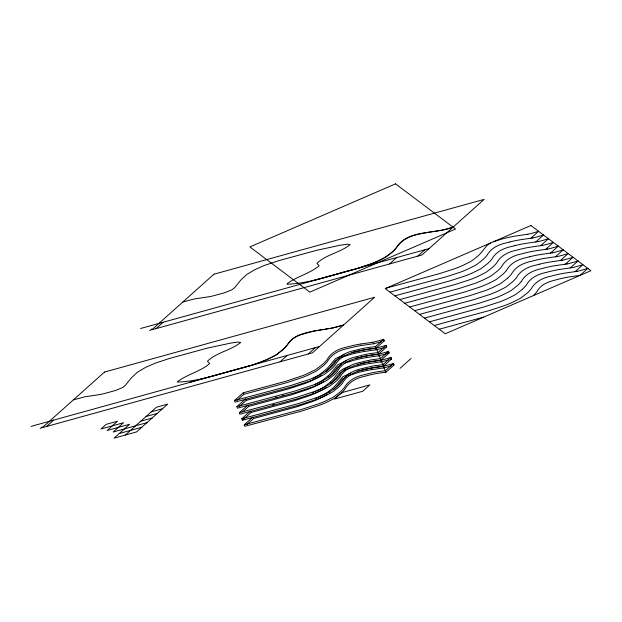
<?xml version="1.0" encoding="UTF-8"?>
<svg xmlns="http://www.w3.org/2000/svg" width="622" height="622" viewBox="0 0 622 622"><rect width="100%" height="100%" fill="white"/><g stroke="black" fill="none" stroke-linecap="round" stroke-linejoin="round"><path stroke-width="0.93" d="M506.495 270.43C510.654 262.779 518.694 259.149 526.92 257.492A60.241 12.215 -22 0 1 529.61 256.785M521.267 281.564C525.427 273.905 533.458 270.275 541.692 268.626A60.241 12.215 -22 0 1 544.382 267.919A51.315 10.403 -22 0 1 555.267 265.672L567.225 263.899M507.661 278.127L501.371 283.033A18.489 3.748 -22 0 1 499.287 284.262L492.352 287.691A27.236 5.52 -22 0 1 484.701 290.824L468.902 295.924L414.586 310.697M522.426 289.261L516.143 294.159A18.489 3.748 -22 0 1 514.06 295.388L507.117 298.824A27.236 5.52 -22 0 1 499.474 301.958L483.675 307.05L429.359 321.823M328.043 375.968L321.753 380.874A18.901 3.833 -22 0 1 319.692 382.095L314.685 384.66M330.484 382.017L324.194 386.923A18.901 3.833 -22 0 1 322.134 388.144L318.029 390.274M40.212 428.636L42.156 426.894M149.692 330.772L151.636 329.038M46.494 426.498L53.616 420.13M155.966 328.634L163.096 322.266M125.325 435.035L156.425 407.239L167.683 404.121L136.583 431.917L114.067 438.152L129.617 424.251L107.101 430.494L117.465 421.226L106.206 424.344L101.021 428.978L123.537 422.742L113.173 432.002L146.947 422.649M372.78 342.302A41.728 8.459 -22 0 0 383.681 339.262L384.264 340.809L376.162 348.048L368.659 349.043A50.833 10.31 -22 0 0 358.474 351.181A60.233 12.215 -22 0 0 355.776 351.889C347.263 353.483 339.293 357.51 334.978 365.269A115.498 23.418 -22 0 1 331.588 368.815L325.298 373.721A18.901 3.833 -22 0 1 323.238 374.942L316.388 378.347A25.829 5.24 -22 0 1 310.533 380.796L292.464 386.713L235.062 402.115L234.455 400.607L243.155 392.832L243.77 394.34L237.075 400.319M280.11 361.786L287.232 355.419M389.582 263.93L396.712 257.562M371.116 355.084A50.833 10.31 -22 0 0 360.915 357.222A60.233 12.215 -22 0 0 358.218 357.938C349.712 359.524 341.742 363.551 337.427 371.318A115.498 23.418 -22 0 1 334.03 374.864L327.74 379.77A18.901 3.833 -22 0 1 325.679 380.991L318.829 384.396A25.829 5.24 -22 0 1 312.983 386.845L294.906 392.754L237.511 408.164L236.896 406.656L245.597 398.873L246.211 400.389L239.517 406.368M239.338 412.705L296.741 397.295L314.81 391.378A25.829 5.24 -22 0 0 320.664 388.937L327.514 385.523A18.901 3.833 -22 0 0 329.574 384.303L335.864 379.397A115.498 23.418 -22 0 0 339.254 375.851C343.577 368.092 351.539 364.064 360.052 362.478A60.233 12.215 -22 0 1 362.743 361.771A50.833 10.31 -22 0 1 372.951 359.617L380.439 358.637L388.54 351.391L389.154 352.907L381.053 360.146L373.55 361.141A50.833 10.31 -22 0 0 363.365 363.271A60.233 12.215 -22 0 0 360.667 363.987C352.153 365.573 344.184 369.6 339.869 377.367A115.498 23.418 -22 0 1 336.479 380.913L330.181 385.819A18.901 3.833 -22 0 1 328.121 387.032L321.271 390.445A25.829 5.24 -22 0 1 315.424 392.894L297.347 398.803L239.952 414.213L239.338 412.705L247.369 405.521M242.627 411.818L248.652 406.438L248.046 404.922M308.255 353.996L315.385 347.628M417.735 256.132L424.857 249.764M380.112 360.449A41.728 8.459 -22 0 0 391.013 357.409L391.596 358.956L383.494 366.195L375.991 367.19A50.833 10.31 -22 0 0 365.806 369.32A60.233 12.215 -22 0 0 363.108 370.036C354.594 371.622 346.625 375.649 342.31 383.409A115.498 23.418 -22 0 1 338.92 386.962L332.63 391.86A18.901 3.833 -22 0 1 330.57 393.081L323.72 396.494A25.829 5.24 -22 0 1 317.865 398.935L299.796 404.852L242.393 420.262L241.787 418.754L249.819 411.57M242.393 420.262L251.094 412.487L250.487 410.971M382.553 366.49A41.728 8.459 -22 0 0 393.454 363.458L394.037 365.005L385.935 372.244L378.433 373.231A50.833 10.31 -22 0 0 368.247 375.369A60.233 12.215 -22 0 0 365.549 376.085C357.044 377.671 349.074 381.698 344.751 389.458A116.112 23.543 -22 0 1 341.696 392.692L335.071 397.909A18.901 3.833 -22 0 1 333.011 399.13L326.161 402.543A25.829 5.24 -22 0 1 320.307 404.984L302.238 410.901L244.843 426.311L244.228 424.795L252.929 417.02L253.543 418.536L246.848 424.515M234.455 400.607L291.85 385.197L309.927 379.28A25.829 5.24 -22 0 0 315.774 376.839L322.624 373.425A18.901 3.833 -22 0 0 324.684 372.205L330.974 367.307A115.498 23.418 -22 0 0 334.364 363.753C338.687 355.994 346.656 351.966 355.17 350.38A60.233 12.215 -22 0 1 357.86 349.673A50.833 10.31 -22 0 1 368.061 347.527L375.556 346.54L383.657 339.301M371.109 355.092L378.611 354.097L386.713 346.858L386.099 345.342L377.997 352.588L370.494 353.576A50.833 10.31 -22 0 0 360.309 355.714A60.233 12.215 -22 0 0 357.611 356.429C349.097 358.015 341.128 362.043 336.813 369.802A115.498 23.418 -22 0 1 333.423 373.348L327.133 378.254A18.901 3.833 -22 0 1 325.073 379.474L318.223 382.888A25.829 5.24 -22 0 1 312.368 385.329L294.292 391.246L236.896 406.656M390.989 357.44L382.888 364.686L375.385 365.674M530.745 238.327L538.613 231.298A41.728 8.459 -22 0 1 527.736 234.3M393.431 363.489L385.329 370.735L377.826 371.723A50.833 10.31 -22 0 0 367.641 373.861A60.233 12.215 -22 0 0 364.943 374.568C356.429 376.162 348.46 380.19 344.145 387.949A115.498 23.418 -22 0 1 340.755 391.495L334.457 396.401A18.901 3.833 -22 0 1 332.397 397.621L325.547 401.027A25.829 5.24 -22 0 1 319.7 403.476L301.623 409.393L244.228 424.795M535.666 242.036L543.535 235.007A41.728 8.459 -22 0 1 532.665 238.008M400.016 368.348L411.025 358.505M540.596 245.744L548.456 238.716M545.517 249.453L553.378 242.424A41.728 8.459 -22 0 1 542.508 245.426M550.439 253.162L558.307 246.133M555.36 256.87L563.229 249.842M560.29 260.587L568.15 253.551A41.728 8.459 -22 0 1 557.281 256.559M565.211 264.296L573.072 257.267A41.728 8.459 -22 0 1 562.202 260.268M570.133 268.004L578.001 260.976M575.055 271.713L582.923 264.684A41.728 8.459 -22 0 1 572.046 267.685M587.844 268.393L579.976 275.422L570.024 276.806A51.315 10.403 -22 0 0 559.162 279.037A60.241 12.215 -22 0 0 556.457 279.752C548.923 281.541 540.829 284.254 536.973 291.547A132.906 26.948 -22 0 1 533.373 295.613M329.458 393.003L329.948 392.637M321.076 375.587L321.613 375.221M322.958 382.009L323.518 381.636M325.959 387.685L324.808 388.431A18.901 3.833 -22 0 1 322.748 389.652L314.95 393.485A26.085 5.287 -22 0 1 310.051 395.506L293.677 400.941L251.218 412.448M319.918 376.341L320.509 375.96M327.841 394.107L327.25 394.48A18.901 3.833 -22 0 1 325.189 395.701L317.399 399.534A26.085 5.287 -22 0 1 312.493 401.555L296.126 406.99L253.659 418.497M490.641 242.953L486.816 245.62L481.879 251.887A121.5 24.639 -22 0 1 478.124 255.867L471.834 260.773A18.489 3.748 -22 0 1 469.75 262.002L462.807 265.438A27.236 5.52 -22 0 1 455.164 268.564L439.365 273.664L386.596 288.009M341.315 364.492L337.396 367.198L332.428 373.495A117.379 23.799 -22 0 1 328.991 377.165M313.138 378.184L317.251 376.046A18.901 3.833 -22 0 0 319.311 374.825L325.601 369.927A117.379 23.799 -22 0 0 329.365 365.93L335.515 358.622L344.052 354.688M339.488 358.155L334.947 361.149L329.987 367.447A117.379 23.799 -22 0 1 326.216 371.435M344.378 370.253L339.837 373.247L334.869 379.537A117.379 23.799 -22 0 1 331.923 382.724M346.819 376.294L342.279 379.296L337.311 385.586A117.379 23.799 -22 0 1 333.548 389.574M318.658 397.178L324.583 394.192A18.901 3.833 -22 0 0 326.643 392.972L332.925 388.066A117.379 23.799 -22 0 0 336.696 384.077L342.846 376.761L350.575 373.099M315.284 391.549L316.217 391.129M345.031 369.958L345.723 369.67M340.833 357.58L350.404 354.509A60.233 12.215 -22 0 1 353.094 353.801A51.315 10.403 -22 0 1 363.979 351.554L375.937 349.789M348.164 375.719L357.736 372.656A60.233 12.215 -22 0 1 360.426 371.948A51.315 10.403 -22 0 1 371.311 369.693M493.503 241.717L501.309 239.221A54.308 11.009 -22 0 1 502.506 238.895A60.427 12.253 -22 0 1 504.994 238.242A51.315 10.403 -22 0 1 515.879 235.995L527.837 234.222M343.997 363.341L352.845 360.558A60.233 12.215 -22 0 1 355.535 359.85A51.315 10.403 -22 0 1 366.42 357.603M346.438 369.39L355.286 366.607A60.233 12.215 -22 0 1 357.977 365.899M344.899 361.273L337.528 365.005L331.814 371.979A117.379 23.799 -22 0 1 328.051 375.968M345.692 361.001L346.493 360.737M252.952 364.803L260.12 362.307A27.236 5.52 -22 0 0 267.771 359.174L276.168 354.89L283.08 349.603A117.791 23.885 -22 0 0 284.371 348.328L292.169 338.982L298.412 335.468L313.441 331.129L331.907 328.144L343.569 325.034L333.719 327.763L325.423 329.131M349.758 366.521C342.986 367.835 337.785 372.314 334.263 378.028A117.379 23.799 -22 0 1 330.492 382.017M182.837 302.012L194.507 298.902L208.37 296.857A48.85 9.905 -22 0 0 212.973 295.909L224.884 292.667L231.913 289.759L234.595 287.722L241.157 279.636L246.911 274.388L254.981 269.583L264.459 265.423L278.765 260.657L316.474 250.347L340.428 245.185L347.395 244.197L350.186 244.602C340.312 252.555 326.146 254.491 316.909 263.347L319.133 265.788C309.81 273.571 297.199 276.362 287.387 283.5L287.061 284.207C309.725 283.438 331.814 275.017 353.794 269.481M358.653 268.113C372.337 263.635 387.374 259.063 396.688 247.315A165.911 33.642 -22 0 0 397.753 245.978C410.357 229.331 435.369 234.315 453.049 227.17L443.198 229.899L434.895 231.275M73.365 399.868L85.027 396.758L98.89 394.713A48.85 9.905 -22 0 0 103.493 393.773L115.412 390.53L122.441 387.615L125.123 385.578L131.685 377.5L137.439 372.244L145.501 367.439L154.987 363.279L169.293 358.513L206.994 348.203L230.956 343.041L237.923 342.053L240.714 342.458C230.84 350.419 216.674 352.347 207.437 361.211L209.653 363.652C200.331 371.435 187.727 374.226 177.908 381.356L177.589 382.071C199.133 381.426 220.141 373.511 241.064 368.302C252.618 365.145 264.156 361.499 274.706 355.737A18.489 3.748 -22 0 0 276.798 354.509L284.371 348.328A123.949 25.137 -22 0 0 286.835 345.622C294.222 332.754 310.829 331.907 323.899 329.326M251.179 365.332L190.005 382.172M355.131 269.155L371.404 263.767A26.085 5.287 -22 0 0 376.403 261.699L384.186 257.881A18.901 3.833 -22 0 0 386.262 256.653L392.544 251.747A112.287 22.773 -22 0 0 393.843 250.472A119.914 24.312 -22 0 0 396.315 247.758C403.694 234.891 420.301 234.051 433.371 231.462M357.176 268.51L312.664 280.67M140.572 328.502L429.079 248.598M389.971 292.146L408.615 286.991M394.892 295.854L449.208 281.082L465.007 275.989A27.236 5.52 -22 0 0 472.658 272.856L479.593 269.419A18.489 3.748 -22 0 0 481.677 268.191L487.967 263.293A121.5 24.639 -22 0 0 491.722 259.304C495.889 251.653 503.913 248.015 512.147 246.366A60.241 12.215 -22 0 1 514.837 245.659M399.814 299.571L454.138 284.79L469.937 279.698A27.236 5.52 -22 0 0 477.579 276.565L484.515 273.128A18.489 3.748 -22 0 0 486.606 271.9L492.888 267.001A121.5 24.639 -22 0 0 496.644 263.013C500.811 255.362 508.843 251.723 517.076 250.075A60.241 12.215 -22 0 1 519.767 249.368A51.315 10.403 -22 0 1 530.652 247.121L542.609 245.356M404.743 303.279L459.059 288.499L474.858 283.407A27.236 5.52 -22 0 0 482.501 280.273L489.436 276.837A18.489 3.748 -22 0 0 491.528 275.608L497.81 270.71A121.5 24.639 -22 0 0 501.565 266.721C505.733 259.071 513.764 255.44 521.998 253.784A60.241 12.215 -22 0 1 524.688 253.076A51.315 10.403 -22 0 1 535.573 250.829L547.531 249.064M409.665 306.988L463.981 292.208L479.78 287.115A27.236 5.52 -22 0 0 487.43 283.982L494.366 280.545A18.489 3.748 -22 0 0 496.449 279.325L502.731 274.419A121.5 24.639 -22 0 0 506.495 270.43M419.508 314.405L473.832 299.633L489.623 294.54A27.236 5.52 -22 0 0 497.273 291.407L504.209 287.97A18.489 3.748 -22 0 0 506.3 286.742L512.582 281.836A121.5 24.639 -22 0 0 516.338 277.855C520.505 270.197 528.537 266.566 536.763 264.918A60.241 12.215 -22 0 1 539.461 264.21M31.1 426.365L319.607 346.454M424.429 318.114L478.753 303.342L494.552 298.249A27.236 5.52 -22 0 0 502.195 295.116L509.13 291.679A18.489 3.748 -22 0 0 511.222 290.451L517.504 285.545A121.5 24.639 -22 0 0 521.259 281.564M434.28 325.531L452.925 320.377M439.202 329.24L483.737 317.103M151.239 411.873L162.498 408.755M146.053 416.507L157.319 413.381M140.875 421.133L152.133 418.015M119.253 433.518L141.769 427.283M408.623 286.991L445.966 276.891L460.086 272.28A27.236 5.52 -22 0 0 467.736 269.147L474.672 265.711A18.489 3.748 -22 0 0 476.755 264.482L483.045 259.584A121.5 24.639 -22 0 0 486.801 255.595C490.968 247.945 498.992 244.306 507.225 242.658A60.241 12.215 -22 0 1 509.916 241.95M452.933 320.377L490.276 310.285L504.395 305.666A27.236 5.52 -22 0 0 512.046 302.533L518.981 299.096A18.489 3.748 -22 0 0 521.065 297.868L527.355 292.97A121.5 24.639 -22 0 0 531.11 288.981C535.278 281.331 543.301 277.692 551.535 276.044A60.241 12.215 -22 0 1 554.225 275.336A51.315 10.403 -22 0 1 565.11 273.089L577.076 271.324M243.272 392.793L285.739 381.286L302.105 375.851A26.085 5.287 -22 0 0 307.011 373.83L314.81 369.997A18.901 3.833 -22 0 0 316.87 368.776L323.152 363.878A117.379 23.799 -22 0 0 326.923 359.889C331.083 352.231 339.114 348.6 347.348 346.952A60.233 12.215 -22 0 1 350.038 346.244A51.315 10.403 -22 0 1 360.923 343.989M243.886 394.309L286.345 382.794L302.72 377.367A26.085 5.287 -22 0 0 307.618 375.338L315.416 371.513A18.901 3.833 -22 0 0 317.477 370.292L323.767 365.386A117.379 23.799 -22 0 0 327.537 361.398C331.697 353.739 339.729 350.116 347.962 348.46A60.233 12.215 -22 0 1 350.652 347.752A51.315 10.403 -22 0 1 361.53 345.505L373.495 343.741M246.328 400.358L288.795 388.843L305.161 383.416A26.085 5.287 -22 0 0 310.067 381.387L317.858 377.562A18.901 3.833 -22 0 0 319.304 376.714M248.769 406.407L291.236 394.892L307.602 389.465A26.085 5.287 -22 0 0 312.508 387.436L320.307 383.603A18.901 3.833 -22 0 0 322.367 382.382M272.545 404.938L274.014 404.541M282.606 395.584L284.098 395.188M275.639 397.411L276.977 397.061M241.787 418.754L299.182 403.344L317.259 397.427A25.829 5.24 -22 0 0 323.106 394.986L329.955 391.572A18.901 3.833 -22 0 0 332.016 390.352L338.306 385.446A115.498 23.418 -22 0 0 341.696 381.9C346.019 374.141 353.98 370.113 362.494 368.519A60.233 12.215 -22 0 1 365.192 367.812A50.833 10.31 -22 0 1 375.393 365.666M532.759 237.938L520.793 239.703A51.315 10.403 -22 0 0 509.931 241.942M537.688 241.647L525.714 243.412A51.315 10.403 -22 0 0 514.853 245.651M552.453 252.773L540.487 254.546A51.315 10.403 -22 0 0 529.625 256.777M557.382 256.482L545.408 258.254A51.315 10.403 -22 0 0 534.547 260.486A60.241 12.215 -22 0 0 531.841 261.209C523.615 262.857 515.584 266.488 511.416 274.139A121.5 24.639 -22 0 1 507.669 278.127M562.304 260.19L550.33 261.963A51.315 10.403 -22 0 0 539.468 264.195M572.147 267.615L560.181 269.38A51.315 10.403 -22 0 0 549.319 271.62A60.241 12.215 -22 0 0 546.614 272.335C538.38 273.983 530.348 277.614 526.189 285.273A121.5 24.639 -22 0 1 522.433 289.253M372.881 342.224L360.915 343.997M375.33 348.273L363.357 350.046A51.315 10.403 -22 0 0 361.289 350.373M377.772 354.322L365.798 356.095A51.315 10.403 -22 0 0 363.023 356.546M378.378 355.838L366.412 357.603M380.213 360.371L368.247 362.144A51.315 10.403 -22 0 0 367.571 362.237M380.827 361.88L368.854 363.652A51.315 10.403 -22 0 0 357.992 365.884M382.654 366.42L370.689 368.193A51.315 10.403 -22 0 0 365.682 369.071M383.269 367.929L371.303 369.701M375.556 346.54L385.935 372.244M394.068 364.966A41.728 8.459 -22 0 1 393.415 365.176M391.479 365.775A41.728 8.459 -22 0 1 383.168 368.006M361.615 369.981A51.315 10.403 -22 0 1 362.47 369.779M363.302 369.585A51.315 10.403 -22 0 1 364.904 369.235M357.121 371.14A60.233 12.215 -22 0 1 357.914 370.93M358.878 370.673A60.233 12.215 -22 0 1 359.811 370.432M316.785 398.018A26.085 5.287 -22 0 1 315.82 398.438M391.627 358.917A41.728 8.459 -22 0 1 390.328 359.329M388.392 359.92A41.728 8.459 -22 0 1 380.726 361.957M331.433 383.214A117.379 23.799 -22 0 1 331.106 383.525M357.386 364.375A51.315 10.403 -22 0 1 358.288 364.15M360.029 363.73A51.315 10.403 -22 0 1 360.861 363.536M361.67 363.357A51.315 10.403 -22 0 1 366.879 362.354M313.379 392.389A26.085 5.287 -22 0 1 312.407 392.801M389.178 352.868A41.728 8.459 -22 0 1 387.879 353.28M387.234 353.483A41.728 8.459 -22 0 1 378.277 355.908M388.571 351.36A41.728 8.459 -22 0 1 377.671 354.4M355.846 358.101A51.315 10.403 -22 0 1 356.725 357.883M357.588 357.681A51.315 10.403 -22 0 1 359.228 357.308M360.791 356.974A51.315 10.403 -22 0 1 362.292 356.678M386.736 346.827A41.728 8.459 -22 0 1 386.083 347.029M384.147 347.628A41.728 8.459 -22 0 1 375.836 349.859M386.13 345.311A41.728 8.459 -22 0 1 375.229 348.351M353.405 352.052A51.315 10.403 -22 0 1 355.139 351.632M355.971 351.446A51.315 10.403 -22 0 1 357.58 351.088M358.35 350.932A51.315 10.403 -22 0 1 360.573 350.497M351.547 352.534A60.233 12.215 -22 0 1 352.48 352.293M384.295 340.778A41.728 8.459 -22 0 1 383.642 340.98M381.706 341.579A41.728 8.459 -22 0 1 373.394 343.81M548.487 238.685A41.728 8.459 -22 0 1 537.587 241.717M558.331 246.102A41.728 8.459 -22 0 1 547.43 249.142M563.252 249.811A41.728 8.459 -22 0 1 552.352 252.851M578.025 260.937A41.728 8.459 -22 0 1 567.124 263.977M587.876 268.362A41.728 8.459 -22 0 1 576.975 271.394M104.457 372.08L42.273 427.664L312.477 352.822L374.669 297.238L104.457 372.08M213.929 274.216L151.745 329.808L421.957 254.966L484.141 199.374L213.929 274.216M341.688 392.692L334.566 399.06L362.727 391.261L369.849 384.894L341.688 392.692M395.553 183.848L249.873 246.934L309.849 292.122L455.522 229.036L395.553 183.848M530.924 225.506L385.251 288.592L445.228 333.781L590.9 270.694L530.924 225.506"/></g></svg>
